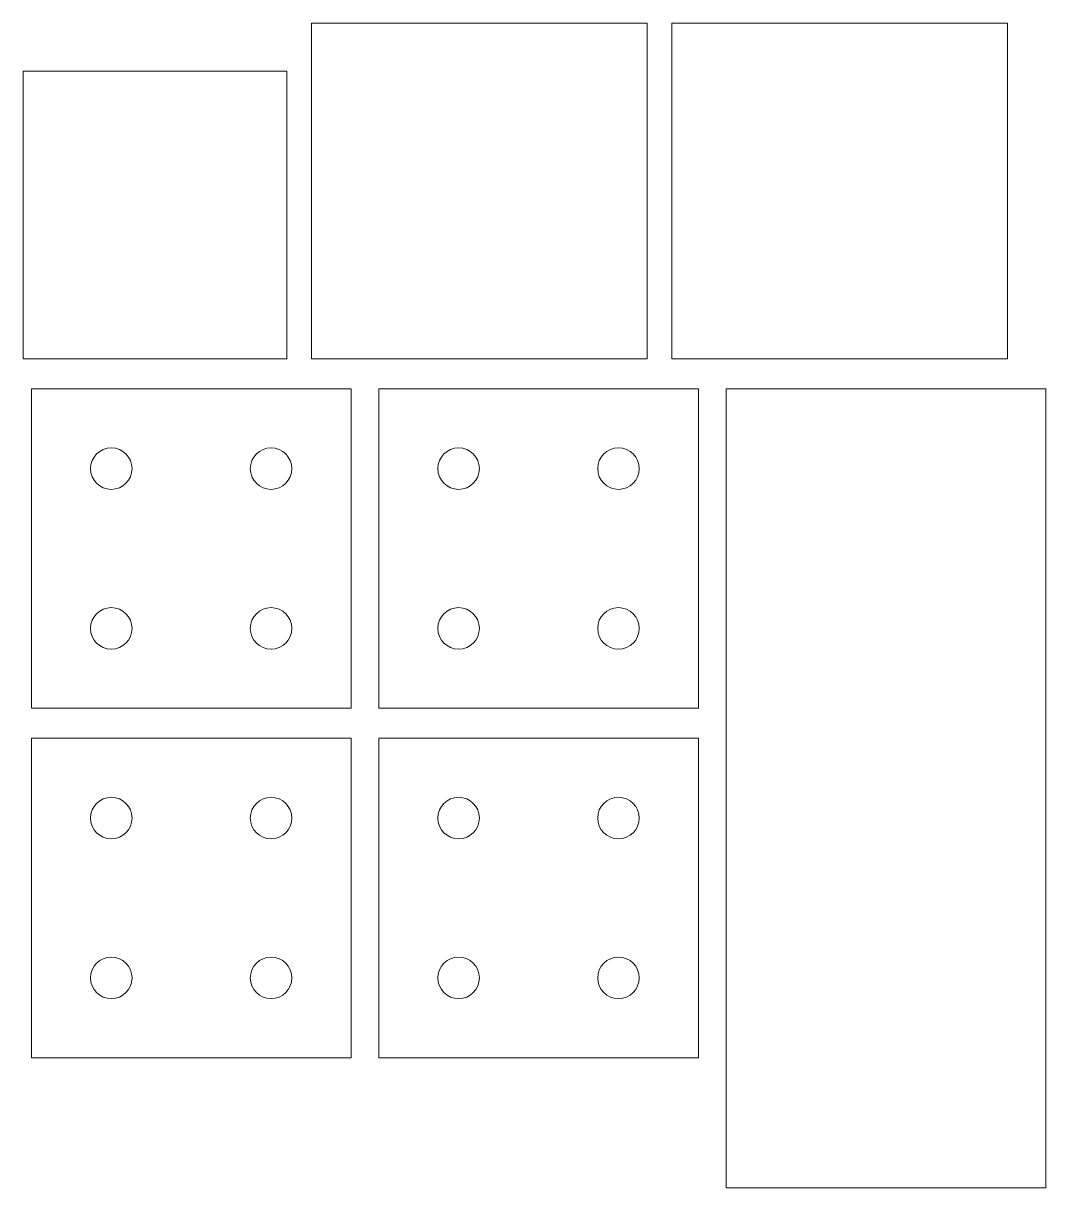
# Model space of a CAD drawing. Header units: millimetres. Extents: x -86 to 42, y -16 to 130.
import ezdxf

# ---------------------------------------------------------------- set-up
doc = ezdxf.new("R2010")
doc.units = ezdxf.units.MM
doc.header["$MEASUREMENT"] = 0
doc.layers.add('Layer 1', color=7, linetype='Continuous')

msp = doc.modelspace()

# ---------------------------------------------------------------- linework, layer by layer
at = {"layer": 'Layer 1', "color": 1, "lineweight": 9}
for points in [[(-50.001, 87.8309), (-8.001, 87.8309), (-8.001, 129.8309), (-50.001, 129.8309), (-50.001, 87.8309)], [(-4.9177, 87.8309), (37.0823, 87.8309), (37.0823, 129.8309), (-4.9177, 129.8309), (-4.9177, 87.8309)], [(-86.0843, 87.8309), (-53.0843, 87.8309), (-53.0843, 123.8309), (-86.0843, 123.8309), (-86.0843, 87.8309)], [(-85.0713, 44.0947), (-45.0713, 44.0947), (-45.0713, 84.0947), (-85.0713, 84.0947), (-85.0713, 44.0947)], [(-41.601, 44.0947), (-1.601, 44.0947), (-1.601, 84.0947), (-41.601, 84.0947), (-41.601, 44.0947)], [(1.8693, -15.9053), (41.8693, -15.9053), (41.8693, 84.0947), (1.8693, 84.0947), (1.8693, -15.9053)], [(-85.0713, 0.3585), (-45.0713, 0.3585), (-45.0713, 40.3585), (-85.0713, 40.3585), (-85.0713, 0.3585)], [(-41.601, 0.3585), (-1.601, 0.3585), (-1.601, 40.3585), (-41.601, 40.3585), (-41.601, 0.3585)]]:
    msp.add_lwpolyline(points, close=True, dxfattribs=at)
for centre in [(-75.0713, 74.0947), (-55.0713, 74.0947), (-31.601, 74.0947), (-11.601, 74.0947), (-75.0713, 54.0947), (-55.0713, 54.0947), (-31.601, 54.0947), (-11.601, 54.0947), (-75.0713, 30.3585), (-55.0713, 30.3585), (-31.601, 30.3585), (-11.601, 30.3585), (-75.0713, 10.3585), (-55.0713, 10.3585), (-31.601, 10.3585), (-11.601, 10.3585)]:
    msp.add_ellipse(centre, major_axis=(0, 2.6), ratio=1, dxfattribs=at)

doc.saveas('drawing.dxf')
